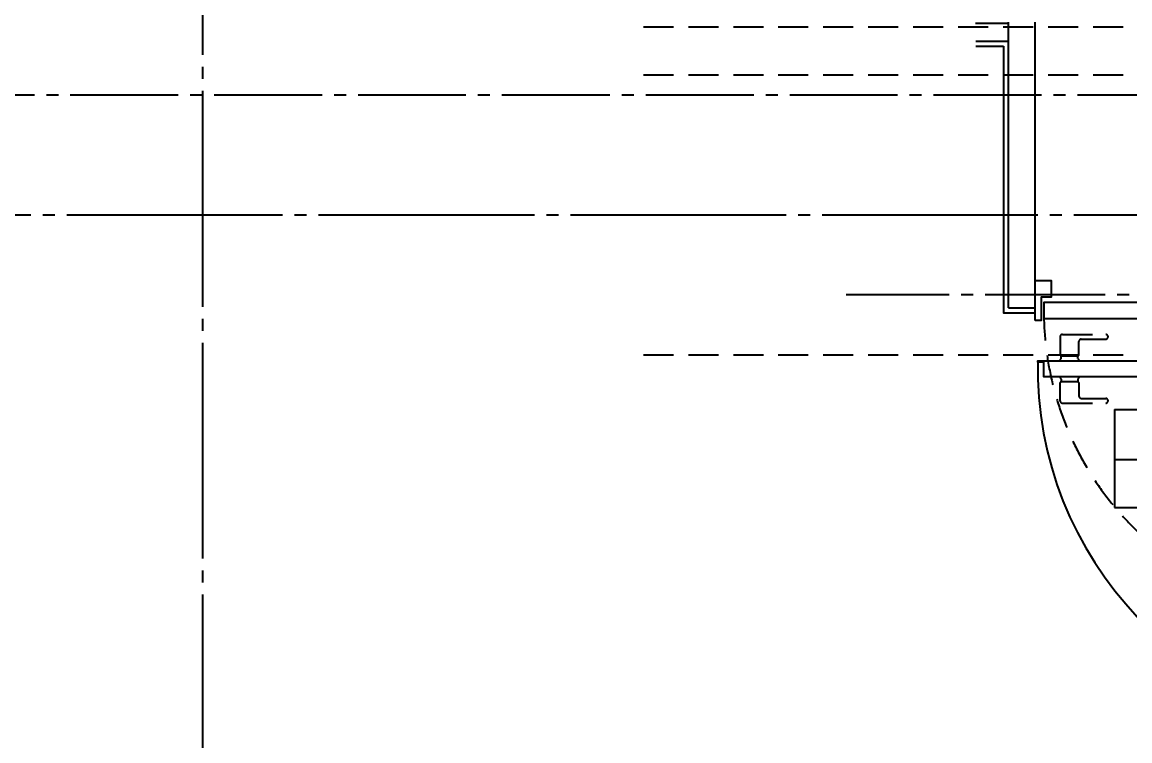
# Model space of a CAD drawing. Header units: millimetres. Extents: x 8300 to 125598, y -10383 to 40000.
# Drawn here: x 41448 to 44220, y 20584 to 22382 of the extents above; entities that cross this region are included whole.
import ezdxf
from ezdxf.enums import TextEntityAlignment as Align

# ---------------------------------------------------------------- set-up
doc = ezdxf.new("R2010")
doc.units = ezdxf.units.MM
doc.header["$LTSCALE"] = 300
for name, pattern in [('AXIS-SS', [2.3, 1, -0.1, 0.1, -0.1, 1]), ('CADEWA_LINE5', [1.2, 0.9, -0.1, 0.1, -0.1]), ('CADEWA_LINE6', [2.1, 1.8, -0.1, 0.1, -0.1]), ('DASH-N', [0.375, 0.25, -0.125])]:
    doc.linetypes.add(name, pattern=pattern)
doc.layers.add('K建0_壁', color=7, linetype='CONTINUOUS')
doc.layers.add('通り芯', color=7, linetype='CONTINUOUS')
doc.styles.add('txt2', font='txt.shx', dxfattribs={"width": 0.943378, "bigfont": 'extfont2'})

# ---------------------------------------------------------------- blocks, each defined once
blk = doc.blocks.new('ZGroup302', base_point=(44481.5, 21290.7))
at = {"layer": 'K建0_壁', "color": 250, "linetype": 'Continuous', "lineweight": -3}
for p, q in [((44181.5, 21413.2), (44781.5, 21413.2)), ((44181.5, 21413.2), (44181.5, 21168.2)), ((44781.5, 21413.2), (44781.5, 21168.2)), ((44181.5, 21288.2), (44781.5, 21288.2)), ((44481.5, 21168.2), (44481.5, 21288.2)), ((44181.5, 21168.2), (44781.5, 21168.2))]:
    blk.add_line(p, q, dxfattribs=at)
at = {"layer": 'K建0_壁', "color": 250, "lineweight": -3, "style": 'txt2'}
for s, height, width, p in [('玄関', 67.93, 1.212284, (44481.5, 21350.7)), ('-60', 57.6, 1.05, (44331.5, 21228.2)), ('2210', 57.6, 1.013158, (44631.5, 21229.4))]:
    blk.add_text(s, height=height, dxfattribs=dict(at, width=width)).set_placement(p, align=Align.MIDDLE_CENTER)

msp = doc.modelspace()

# ---------------------------------------------------------------- linework, layer by layer
at = {"layer": 'K建0_壁', "color": 250, "linetype": 'DASH-N', "lineweight": -3}
for p, q in [((43002.9, 22370), (51300, 22370)), ((43002.9, 22250), (51300, 22250)), ((44045.5, 21595), (44045.5, 21550)), ((44051.5, 21601), (44159.5, 21601)), ((44092.5, 21550), (44092.5, 21583)), ((44098.5, 21589), (44159.5, 21589)), ((43002.9, 21550), (51300, 21550)), ((44048.5, 21541), (44045.5, 21538)), ((44045.5, 21535), (44045.5, 21538)), ((44048.5, 21541), (44048.5, 21547)), ((44048.5, 21547), (44089.5, 21547)), ((44089.5, 21541), (44089.5, 21547)), ((44089.5, 21541), (44092.5, 21538)), ((44092.5, 21535), (44092.5, 21538)), ((44045.5, 21495), (44045.5, 21492)), ((44048.5, 21489), (44045.5, 21492)), ((44048.5, 21489), (44048.5, 21483)), ((44048.5, 21483), (44089.5, 21483)), ((44089.5, 21489), (44092.5, 21492)), ((44089.5, 21489), (44089.5, 21483)), ((44092.5, 21495), (44092.5, 21492)), ((44045.5, 21435), (44045.5, 21480)), ((44092.5, 21480), (44092.5, 21447)), ((44051.5, 21429), (44159.5, 21429)), ((44098.5, 21441), (44159.5, 21441))]:
    msp.add_line(p, q, dxfattribs=at)
at = {"layer": 'K建0_壁', "color": 250, "linetype": 'Continuous', "lineweight": -3}
for p, q in [((43833.4, 22379.5), (43916.5, 22379.5)), ((43916.5, 21667.5), (43916.5, 22382)), ((43983.5, 21667.5), (43983.5, 22382)), ((43835, 22334.5), (43916.5, 22334.5)), ((43835, 22322), (43904, 22322))]:
    msp.add_line(p, q, dxfattribs=at)
at = {"layer": 'K建0_壁', "color": 250, "linetype": 'CADEWA_LINE5', "lineweight": -3}
msp.add_line((40488.8, 22200), (45950, 22200), dxfattribs=at)
at = {"layer": 'K建0_壁', "color": 250, "linetype": 'AXIS-SS', "lineweight": -3}
msp.add_line((44938, 21700), (43510, 21700), dxfattribs=at)
at = {"layer": 'K建0_壁', "color": 250, "linetype": 'Continuous', "lineweight": -3}
for points in [[(43904, 22322), (43904, 21655), (43983.5, 21655)], [(43916.5, 21667.5), (43981.5, 21667.5), (43983.5, 21667.5)]]:
    msp.add_lwpolyline(points, dxfattribs=at)
for points in [[(43983.5, 21635.5), (43983.5, 21735.5), (44023.5, 21735.5), (44023.5, 21694.5), (43998.5, 21694.5), (43998.5, 21635.5)], [(44004.7, 21640.5), (44792.3, 21640.5), (44792.3, 21680.5), (44004.7, 21680.5)], [(44907, 21505), (44897, 21495), (44005, 21495), (44005, 21531.5), (43990, 21531.5), (43990, 21535), (44907, 21535)]]:
    msp.add_lwpolyline(points, close=True, dxfattribs=at)
at = {"layer": 'K建0_壁', "color": 250, "linetype": 'DASH-N', "lineweight": -3}
for centre, radius, start, end in [((44773.5, 21660.5), 768.8, 180, 270), ((44051.5, 21595), 6, 90, 180), ((44159.5, 21595), 6, 270, 90), ((44098.5, 21583), 6, 90, 180), ((44048.5, 21550), 3, 180, 270), ((44089.5, 21550), 3, 270, 0), ((44048.5, 21480), 3, 90, 180), ((44089.5, 21480), 3, 0, 90), ((44051.5, 21435), 6, 180, 270), ((44098.5, 21447), 6, 180, 270), ((44159.5, 21435), 6, 270, 90), ((44808, 20281), 618.8, 90, 180)]:
    msp.add_arc(centre, radius, start, end, dxfattribs=at)
at = {"layer": 'K建0_壁', "color": 250, "linetype": 'Continuous', "lineweight": -3}
msp.add_arc((44887, 21515), 897.2, 178.7227, 268.7227, dxfattribs=at)
at = {"layer": '通り芯', "color": 96, "linetype": 'CADEWA_LINE6', "lineweight": -3}
for p, q in [((41900, -6050), (41900, 40000)), ((8800, 21900), (61700, 21900))]:
    msp.add_line(p, q, dxfattribs=at)

# ---------------------------------------------------------------- block references
at = {"layer": 'K建0_壁', "linetype": 'CADEWA_LINE6', "lineweight": 15}
msp.add_blockref('ZGroup302', (44481.5, 21290.7), dxfattribs=at)

doc.saveas('drawing.dxf')
